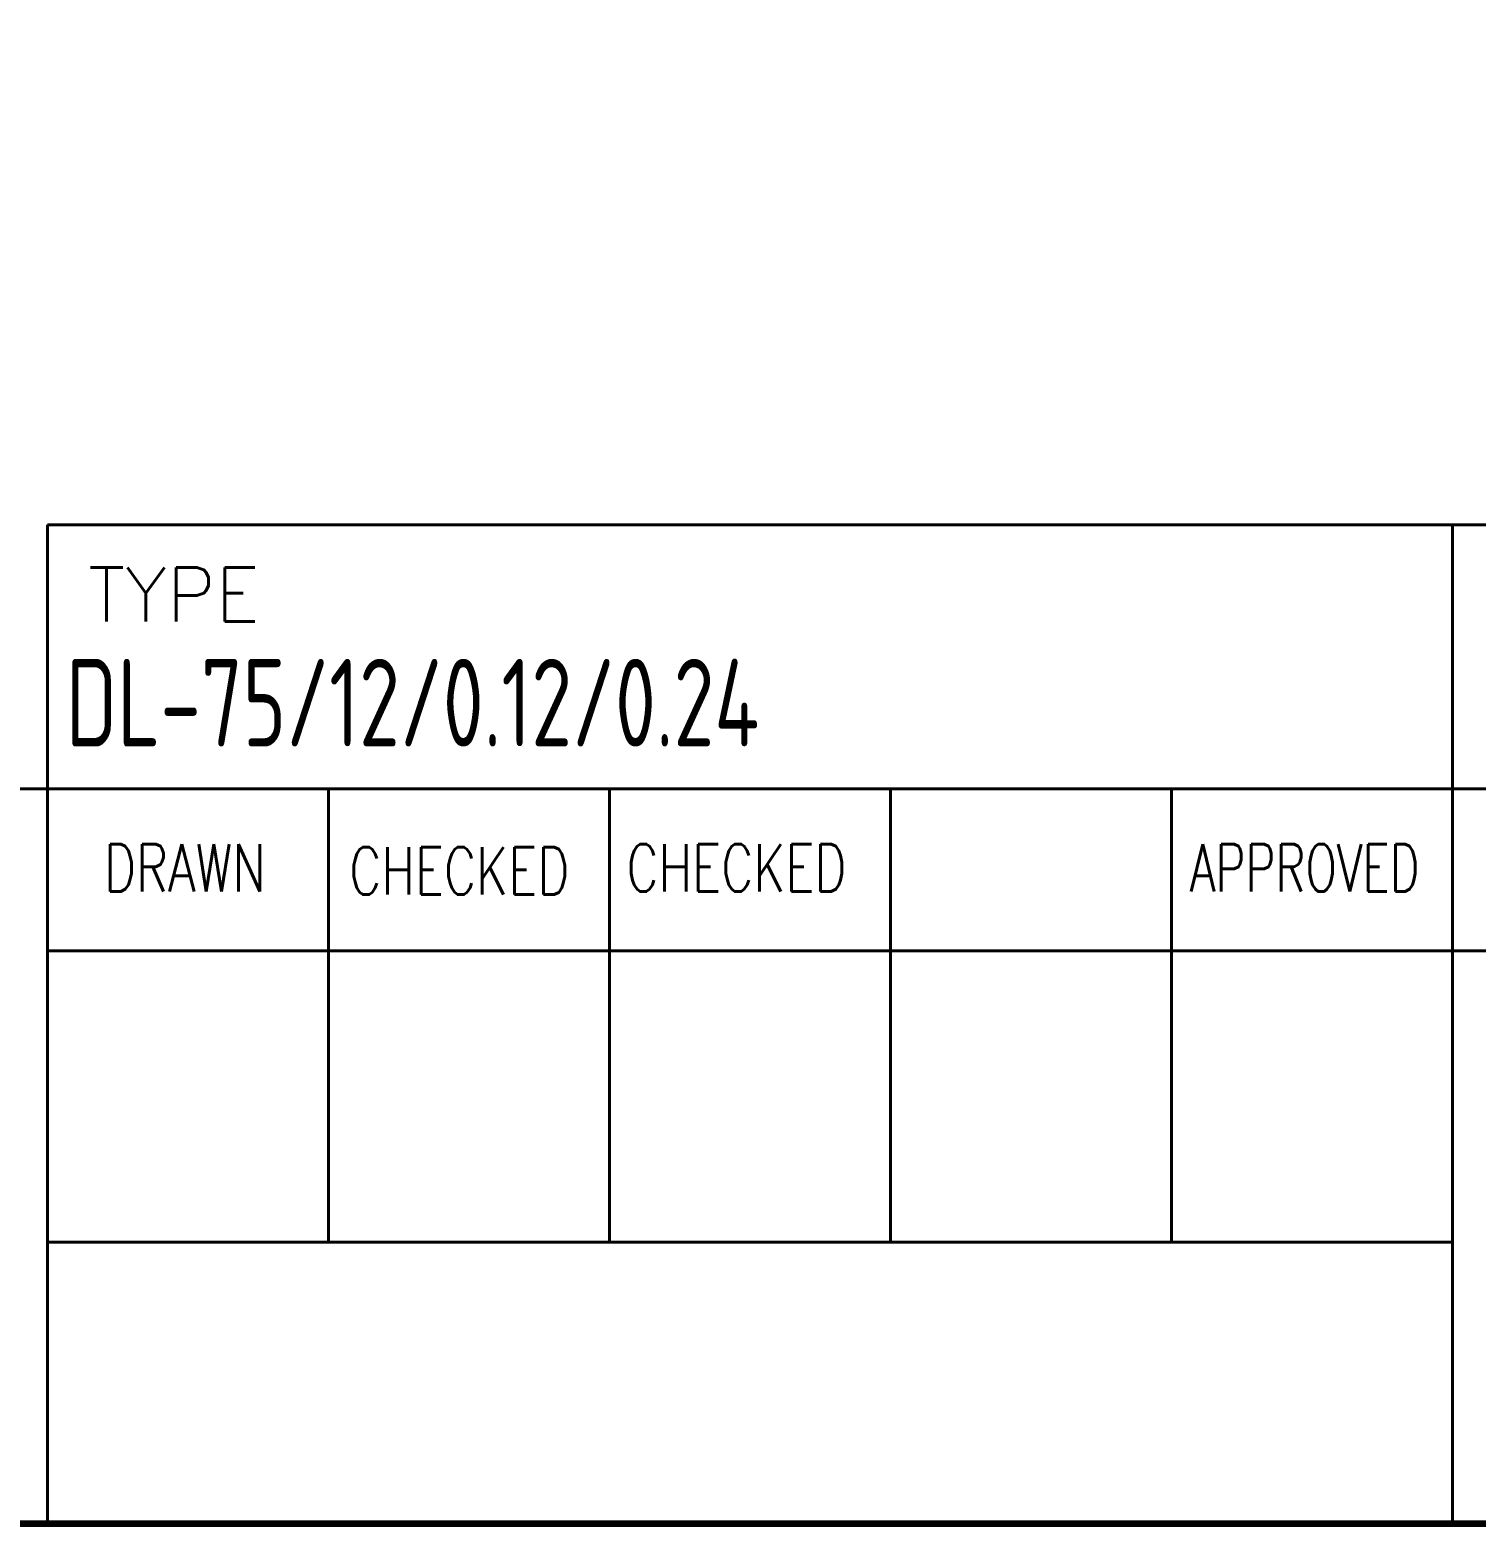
# Model space of a CAD drawing. Header units: millimetres. Extents: x 89051 to 218395, y -330386 to -125649.
# Drawn here: x 92846 to 94034, y -130167 to -128936 of the extents above; entities that cross this region are included whole.
import ezdxf

# ---------------------------------------------------------------- set-up
doc = ezdxf.new("R2010")
doc.units = ezdxf.units.MM
doc.header["$LTSCALE"] = 13
doc.layers.add('1', color=4, linetype='Continuous')
doc.layers.add('2', color=3, linetype='Continuous')
doc.styles.add('ROMANS', font='romans.shx', dxfattribs={"bigfont": 'whgtxt.shx'})
doc.styles.get("Standard").update_dxf_attribs({"font": 'gbenor.shx', "bigfont": 'gbcbig.shx'})

msp = doc.modelspace()

# ---------------------------------------------------------------- linework, layer by layer
at = {"layer": '1', "color": 0, "lineweight": 40}
for p, q in [((92859.9, -129342.97), (94252.75, -129342.97)), ((92860, -129342.97), (95524.09, -129342.97)), ((92860, -129342.97), (92860, -130163.9)), ((94014.44, -129342.97), (94014.44, -130163.9)), ((89461.81, -129560.04), (95524.09, -129560.04)), ((93090.89, -129560.04), (93090.89, -129932.44)), ((93321.78, -129560.04), (93321.78, -129932.44)), ((93552.67, -129560.04), (93552.67, -129932.44)), ((93783.56, -129560.04), (93783.56, -129932.44)), ((92860, -129693.25), (94014.44, -129693.25)), ((94014.44, -129693.25), (95524.09, -129693.25)), ((92860, -129932.44), (94014.44, -129932.44)), ((92860, -130163.33), (92860, -129932.44))]:
    msp.add_line(p, q, dxfattribs=at)
at = {"layer": '1', "color": 0, "lineweight": 40, "const_width": 5.53}
msp.add_lwpolyline([(89461.81, -130163.9), (95524.09, -130163.9), (95524.09, -125806.63), (89461.81, -125806.63), (89461.81, -130163.9)], dxfattribs=at)

# ---------------------------------------------------------------- texts
at = {"layer": '1', "color": 4, "lineweight": 13, "width": 0.8}
msp.add_text('DL-75/12/0.12/0.24', height=72, dxfattribs=at).set_placement((92874.95, -129525.18))
at = {"layer": '2', "lineweight": 13, "style": 'ROMANS'}
msp.add_text('TYPE', height=44.402, dxfattribs=at).set_placement((92893.24, -129422.37))
for s, width, p in [('DRAWN', 0.75, (92906.28, -129644.43)), ('CHECKED', 0.75, (93107.88, -129646.91)), ('CHECKED', 0.75, (93335.61, -129644.43)), ('APPROVED', 0.7, (93798.55, -129644.43))]:
    msp.add_text(s, height=39.073, dxfattribs=dict(at, width=width)).set_placement(p)

doc.saveas('drawing.dxf')
